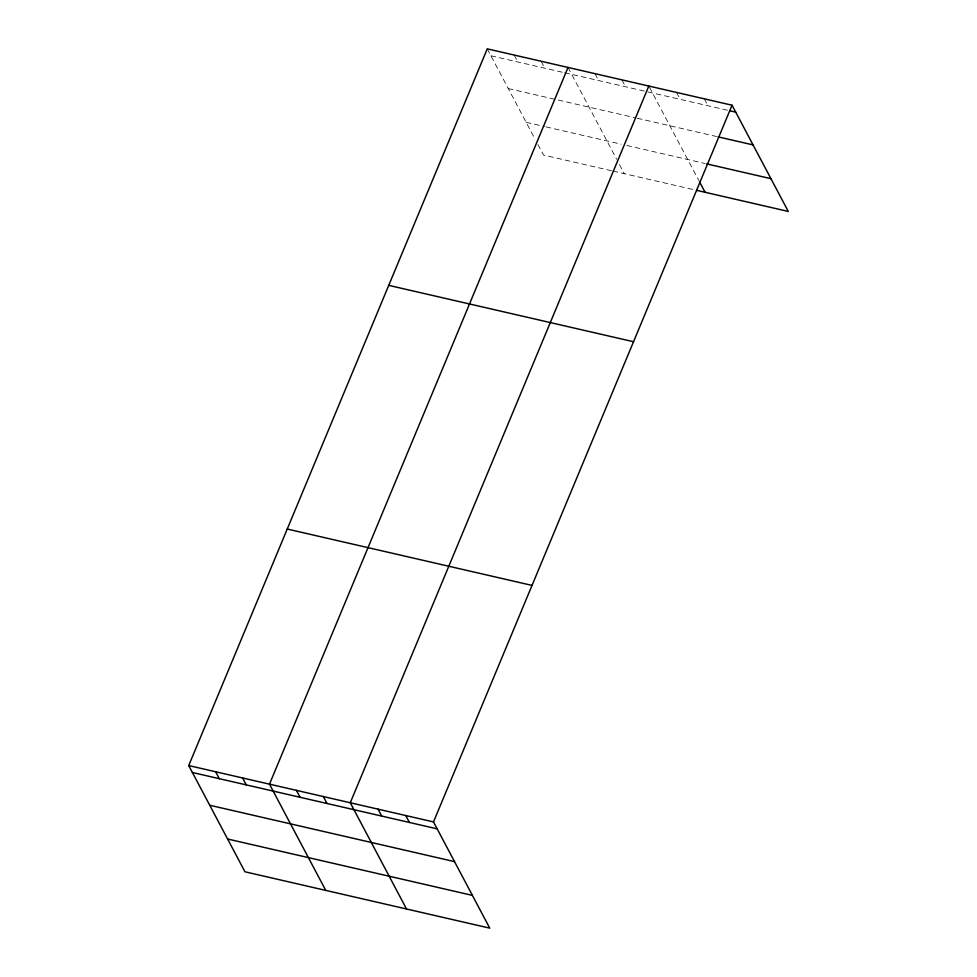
<?xml version="1.0" encoding="UTF-8"?>
<svg xmlns="http://www.w3.org/2000/svg" width="977" height="977" viewBox="0 0 977 977"><rect width="100%" height="100%" fill="white"/><g stroke="black" fill="none" stroke-linecap="round" stroke-linejoin="round"><path stroke-width="0.73" stroke-dasharray="4.88 3.66" d="M490.918 55.774L563.192 72.42M564.608 72.738L728.402 110.45M508.272 88.541L635.819 117.912M637.236 118.241L716.544 136.499M526.151 122.308L544.568 126.546M545.984 126.876L621.091 144.169M626.77 145.475L705.223 163.538M611.517 170.743L543.493 155.074L537.948 144.584M612.933 171.06L695.135 189.99M704.295 98.824L707.959 105.748M676.548 92.436L680.212 99.361M649.424 87.209L698.811 180.476M621.885 79.845L625.549 86.77M594.956 73.654L598.62 80.578M568.028 67.45L616.646 159.251M619.418 164.502L624.279 173.674M541.111 61.246L544.775 68.17M514.183 55.054L517.847 61.978M487.254 48.85L535.164 139.345"/><path stroke-width="1.47" d="M188.72 765.565L433.507 821.926L489.746 928.15L244.958 871.789L188.72 765.565L487.254 48.85L732.042 105.211L788.28 211.435L696.552 190.32M568.028 67.45L269.493 784.165L325.744 890.389M648.813 86.049L350.279 802.764L406.517 908.989M433.507 821.926L732.042 105.211M729.856 110.792L735.705 112.135M718.01 136.841L753.047 144.901M706.689 163.88L770.926 178.669M388.736 285.369L633.523 341.73M287.238 529.045L532.013 585.406M192.384 772.489L437.171 828.85M209.737 805.256L454.513 861.616M227.617 839.011L472.392 895.384M699.508 181.783L705.052 192.274M405.76 815.539L409.424 822.463M378.014 809.151L381.689 816.076M323.35 796.56L327.014 803.485M296.422 790.356L300.086 797.281M242.577 777.961L246.241 784.885M215.648 771.757L219.312 778.681"/></g></svg>
